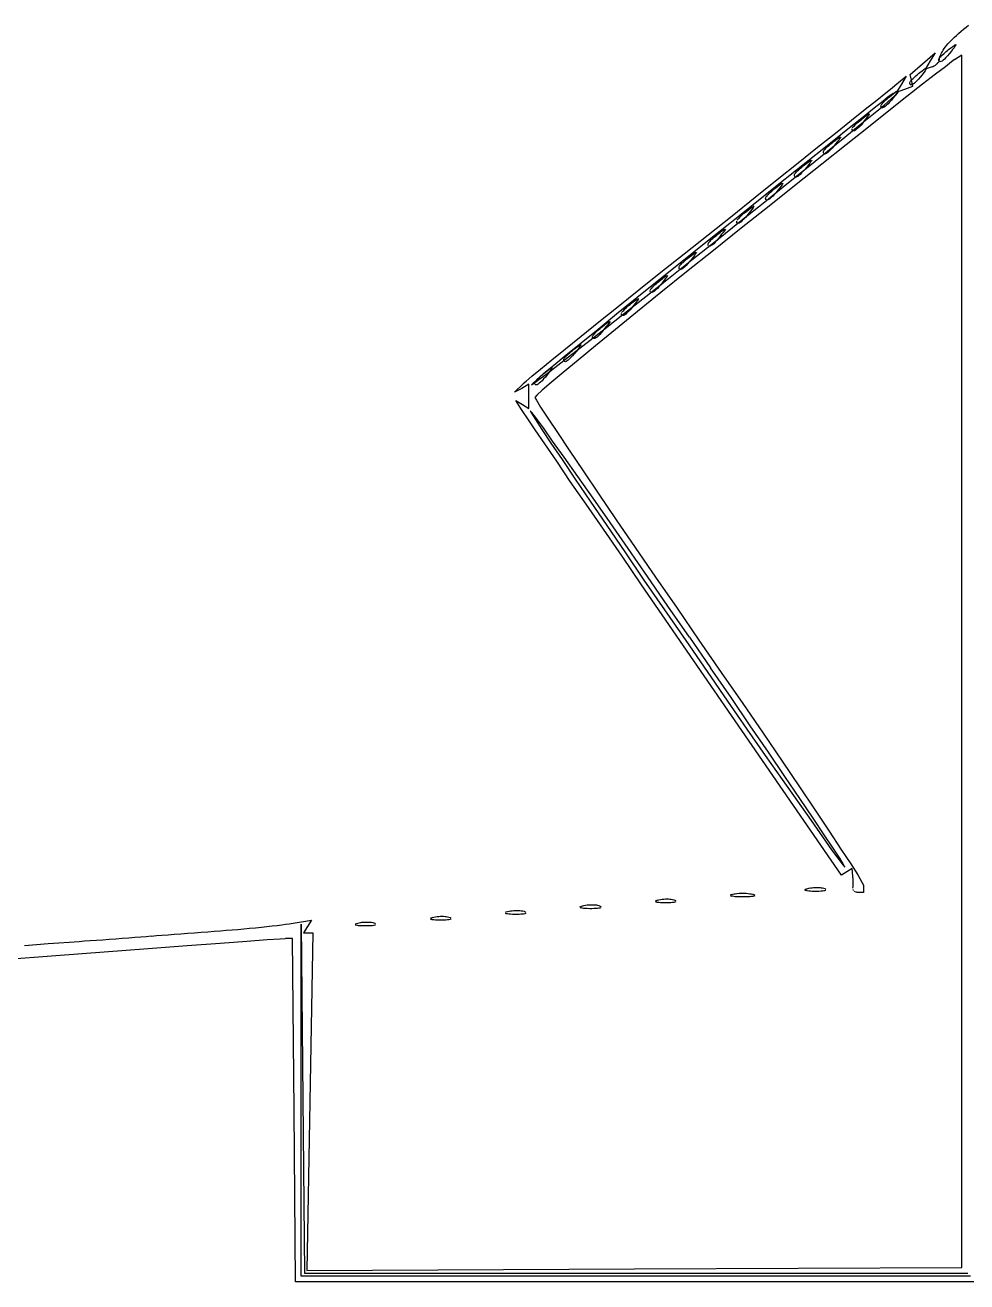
# Model space of a CAD drawing. Extents: x -125 to 152, y -90 to 100.
# Drawn here: x 136.158 to 138.53, y -70.332 to -67.166 of the extents above; entities that cross this region are included whole.
import ezdxf

# ---------------------------------------------------------------- set-up
doc = ezdxf.new("R2010")
doc.units = 0

msp = doc.modelspace()

# ---------------------------------------------------------------- linework, layer by layer
for p, q in [((138.5156, -67.1815), (138.5218, -67.1763)), ((138.5218, -67.1763), (138.5281, -67.1711)), ((138.5281, -67.1711), (138.5343, -67.166)), ((138.4854, -67.2095), (138.4895, -67.2055)), ((138.4895, -67.2055), (138.4937, -67.2012)), ((138.4937, -67.2012), (138.4989, -67.1967)), ((138.4989, -67.1967), (138.5041, -67.1918)), ((138.5041, -67.1918), (138.5093, -67.1867)), ((138.5093, -67.1867), (138.5156, -67.1815)), ((138.4187, -67.2632), (138.45, -67.2359)), ((138.45, -67.2359), (138.4374, -67.2559)), ((138.4635, -67.2431), (138.4645, -67.2399)), ((138.4645, -67.2399), (138.4666, -67.2365)), ((138.4666, -67.2365), (138.4687, -67.2328)), ((138.4687, -67.2328), (138.4708, -67.229)), ((138.4687, -67.2405), (138.4718, -67.238)), ((138.4708, -67.229), (138.4729, -67.2251)), ((138.4718, -67.238), (138.4749, -67.2354)), ((138.4729, -67.2251), (138.476, -67.2211)), ((138.4749, -67.2354), (138.4781, -67.2328)), ((138.476, -67.2211), (138.4791, -67.2172)), ((138.4781, -67.2328), (138.4812, -67.2301)), ((138.4791, -67.2172), (138.4822, -67.2133)), ((138.4812, -67.2301), (138.4843, -67.2273)), ((138.4854, -67.2386), (138.4812, -67.2436)), ((138.4822, -67.2133), (138.4854, -67.2095)), ((138.4843, -67.2274), (138.4895, -67.2232)), ((138.4906, -67.2328), (138.4854, -67.2386)), ((138.4895, -67.2232), (138.4948, -67.2199)), ((138.4937, -67.2276), (138.4906, -67.2329)), ((138.4979, -67.2232), (138.4937, -67.2276)), ((138.4948, -67.2199), (138.4979, -67.2173)), ((138.4979, -67.2173), (138.4999, -67.2156)), ((138.4999, -67.2197), (138.4979, -67.2232)), ((138.4999, -67.2156), (138.502, -67.2147)), ((138.502, -67.2171), (138.4999, -67.2197)), ((138.502, -67.2147), (138.502, -67.2147)), ((138.5031, -67.2154), (138.502, -67.2171)), ((138.3875, -67.2902), (138.4187, -67.2632)), ((138.4374, -67.2559), (138.426, -67.2758)), ((138.426, -67.2758), (138.4437, -67.2699)), ((138.4437, -67.2707), (138.4458, -67.2697)), ((138.4458, -67.2697), (138.4479, -67.2684)), ((138.4479, -67.2684), (138.451, -67.2671)), ((138.451, -67.2671), (138.4531, -67.2656)), ((138.476, -67.2707), (138.451, -67.2898)), ((138.4531, -67.2656), (138.4541, -67.2639)), ((138.4541, -67.2639), (138.4562, -67.2623)), ((138.4562, -67.2623), (138.4572, -67.2604)), ((138.4572, -67.2604), (138.4593, -67.2585)), ((138.4593, -67.2518), (138.4604, -67.2504)), ((138.4593, -67.2554), (138.4593, -67.2528)), ((138.4604, -67.2572), (138.4593, -67.2554)), ((138.4593, -67.2585), (138.4604, -67.2567)), ((138.4604, -67.2504), (138.4614, -67.2488)), ((138.4604, -67.2547), (138.4614, -67.2527)), ((138.4604, -67.2567), (138.4604, -67.2547)), ((138.4614, -67.2582), (138.4604, -67.2572)), ((138.4614, -67.2485), (138.4624, -67.2459)), ((138.4614, -67.2488), (138.4624, -67.247)), ((138.4614, -67.2507), (138.4614, -67.2485)), ((138.4614, -67.2527), (138.4614, -67.2508)), ((138.4624, -67.2459), (138.4635, -67.2431)), ((138.4624, -67.247), (138.4645, -67.245)), ((138.4645, -67.2578), (138.4624, -67.2584)), ((138.4624, -67.2584), (138.4624, -67.2584)), ((138.4645, -67.245), (138.4666, -67.2428)), ((138.4677, -67.2564), (138.4645, -67.2578)), ((138.4666, -67.2428), (138.4687, -67.2405)), ((138.4708, -67.2544), (138.4677, -67.2564)), ((138.4739, -67.2516), (138.4708, -67.2544)), ((138.477, -67.2479), (138.4739, -67.2516)), ((138.4916, -67.2582), (138.476, -67.2707)), ((138.4812, -67.2436), (138.477, -67.2479)), ((138.4989, -67.253), (138.4916, -67.2582)), ((138.5177, -67.242), (138.4989, -67.2531)), ((138.5177, -68.7685), (138.5177, -67.242)), ((138.3489, -67.3179), (138.377, -67.2946)), ((138.377, -67.2946), (138.3656, -67.3146)), ((138.3906, -67.305), (138.3875, -67.2902)), ((138.3895, -67.3051), (138.3916, -67.3031)), ((138.3916, -67.3031), (138.3937, -67.3009)), ((138.3937, -67.3009), (138.3968, -67.2986)), ((138.3968, -67.2986), (138.3989, -67.2961)), ((138.3989, -67.2961), (138.402, -67.2935)), ((138.402, -67.2935), (138.4052, -67.2909)), ((138.4083, -67.3018), (138.4041, -67.306)), ((138.4052, -67.2909), (138.4083, -67.2882)), ((138.4083, -67.2882), (138.4114, -67.2854)), ((138.4124, -67.2967), (138.4083, -67.3018)), ((138.4114, -67.2855), (138.4177, -67.2813)), ((138.4177, -67.2909), (138.4124, -67.2967)), ((138.4177, -67.2813), (138.4218, -67.278)), ((138.4218, -67.2856), (138.4177, -67.291)), ((138.451, -67.2898), (138.4187, -67.3151)), ((138.4218, -67.278), (138.425, -67.2754)), ((138.425, -67.2812), (138.4218, -67.2856)), ((138.425, -67.2754), (138.4281, -67.2737)), ((138.427, -67.2778), (138.425, -67.2812)), ((138.4291, -67.2752), (138.427, -67.2778)), ((138.4281, -67.2737), (138.4281, -67.2737)), ((138.4301, -67.2735), (138.4291, -67.2752)), ((138.326, -67.3368), (138.3416, -67.3243)), ((138.3416, -67.3243), (138.3489, -67.3179)), ((138.3489, -67.3361), (138.352, -67.3335)), ((138.352, -67.3345), (138.3499, -67.3352)), ((138.352, -67.3335), (138.3552, -67.3319)), ((138.3541, -67.3339), (138.352, -67.3345)), ((138.3656, -67.3146), (138.3531, -67.3345)), ((138.3531, -67.3345), (138.3739, -67.3271)), ((138.3552, -67.3319), (138.3552, -67.3319)), ((138.3562, -67.3333), (138.3552, -67.3359)), ((138.3572, -67.3317), (138.3562, -67.3333)), ((138.3739, -67.3271), (138.3937, -67.3198)), ((138.4187, -67.3151), (138.3791, -67.3461)), ((138.3864, -67.3099), (138.3875, -67.3085)), ((138.3864, -67.3134), (138.3864, -67.3109)), ((138.3875, -67.3152), (138.3864, -67.3134)), ((138.3875, -67.3085), (138.3885, -67.307)), ((138.3885, -67.3162), (138.3875, -67.3152)), ((138.3885, -67.307), (138.3895, -67.3051)), ((138.3906, -67.3165), (138.3885, -67.3162)), ((138.3937, -67.3198), (138.3906, -67.305)), ((138.3927, -67.3158), (138.3906, -67.3165)), ((138.3947, -67.3145), (138.3927, -67.3158)), ((138.3979, -67.3124), (138.3947, -67.3145)), ((138.401, -67.3096), (138.3979, -67.3124)), ((138.4041, -67.306), (138.401, -67.3096)), ((138.2739, -67.378), (138.3031, -67.3548)), ((138.3187, -67.3581), (138.2968, -67.3752)), ((138.3031, -67.3548), (138.326, -67.3368)), ((138.3145, -67.3667), (138.3156, -67.3651)), ((138.3156, -67.3651), (138.3177, -67.3632)), ((138.3177, -67.3632), (138.3187, -67.3612)), ((138.3322, -67.3467), (138.3187, -67.3581)), ((138.3187, -67.3612), (138.3208, -67.3591)), ((138.3208, -67.3591), (138.3239, -67.3568)), ((138.3218, -67.3673), (138.3406, -67.3506)), ((138.3239, -67.3568), (138.326, -67.3543)), ((138.326, -67.3543), (138.3291, -67.3517)), ((138.3322, -67.3642), (138.3281, -67.3677)), ((138.3291, -67.3517), (138.3322, -67.3491)), ((138.3395, -67.3414), (138.3322, -67.3467)), ((138.3322, -67.3491), (138.3354, -67.3463)), ((138.3354, -67.3599), (138.3322, -67.3642)), ((138.3791, -67.3461), (138.3333, -67.3822)), ((138.3354, -67.3463), (138.3395, -67.3435)), ((138.3406, -67.3549), (138.3354, -67.3599)), ((138.3395, -67.3436), (138.3447, -67.3395)), ((138.3416, -67.3399), (138.3395, -67.3413)), ((138.3406, -67.3506), (138.3531, -67.3398)), ((138.3447, -67.3492), (138.3406, -67.3549)), ((138.3437, -67.3385), (138.3416, -67.3399)), ((138.3468, -67.3373), (138.3437, -67.3385)), ((138.3447, -67.3395), (138.3489, -67.3361)), ((138.3489, -67.3438), (138.3447, -67.3492)), ((138.3489, -67.3361), (138.3468, -67.3373)), ((138.352, -67.3394), (138.3489, -67.3438)), ((138.3499, -67.3352), (138.3499, -67.3352)), ((138.3552, -67.3359), (138.352, -67.3394)), ((138.3531, -67.3398), (138.3572, -67.3354)), ((138.3572, -67.3354), (138.3572, -67.3354)), ((138.2687, -67.3977), (138.2343, -67.425)), ((138.2395, -67.4058), (138.2739, -67.378)), ((138.2614, -67.4165), (138.2947, -67.3894)), ((138.2666, -67.4018), (138.2718, -67.3976)), ((138.2968, -67.3752), (138.2687, -67.3977)), ((138.2718, -67.3976), (138.276, -67.3943)), ((138.276, -67.3943), (138.2802, -67.3917)), ((138.2791, -67.3975), (138.276, -67.402)), ((138.2822, -67.3941), (138.2791, -67.3975)), ((138.2802, -67.3917), (138.2822, -67.39)), ((138.3333, -67.3822), (138.2822, -67.4229)), ((138.2822, -67.39), (138.2843, -67.3891)), ((138.2843, -67.3914), (138.2822, -67.3941)), ((138.2843, -67.3891), (138.2843, -67.3891)), ((138.2843, -67.3898), (138.2843, -67.3914)), ((138.2947, -67.3894), (138.3218, -67.3673)), ((138.3135, -67.369), (138.3145, -67.368)), ((138.3145, -67.3716), (138.3135, -67.369)), ((138.3145, -67.368), (138.3145, -67.368)), ((138.3145, -67.3733), (138.3145, -67.3716)), ((138.3156, -67.3744), (138.3145, -67.3733)), ((138.3177, -67.3746), (138.3156, -67.3744)), ((138.3197, -67.3739), (138.3177, -67.3746)), ((138.3218, -67.3726), (138.3197, -67.3739)), ((138.325, -67.3705), (138.3218, -67.3726)), ((138.3281, -67.3677), (138.325, -67.3705)), ((138.2343, -67.425), (138.1947, -67.4568)), ((138.1989, -67.438), (138.2395, -67.4058)), ((138.2229, -67.4481), (138.2614, -67.4165)), ((138.2822, -67.4229), (138.226, -67.4677)), ((138.2416, -67.4248), (138.2426, -67.4232)), ((138.2416, -67.4297), (138.2416, -67.4272)), ((138.2416, -67.4314), (138.2416, -67.4297)), ((138.2426, -67.4232), (138.2448, -67.4214)), ((138.2448, -67.4214), (138.2468, -67.4194)), ((138.2468, -67.4194), (138.2489, -67.4172)), ((138.2489, -67.4172), (138.251, -67.4149)), ((138.252, -67.4285), (138.2499, -67.4306)), ((138.251, -67.4149), (138.2541, -67.4124)), ((138.2552, -67.4257), (138.252, -67.4285)), ((138.2541, -67.4124), (138.2572, -67.4099)), ((138.2593, -67.4222), (138.2552, -67.4257)), ((138.2572, -67.4099), (138.2604, -67.4072)), ((138.2635, -67.4179), (138.2593, -67.4222)), ((138.2604, -67.4072), (138.2635, -67.4045)), ((138.2635, -67.4045), (138.2666, -67.4017)), ((138.2677, -67.4129), (138.2635, -67.4179)), ((138.2718, -67.4072), (138.2677, -67.4129)), ((138.276, -67.402), (138.2718, -67.4073)), ((138.1947, -67.4568), (138.1499, -67.4924)), ((138.1541, -67.4738), (138.1989, -67.438)), ((138.1791, -67.4838), (138.2229, -67.4481)), ((138.1906, -67.4626), (138.1937, -67.4599)), ((138.1937, -67.4599), (138.1989, -67.4557)), ((138.1989, -67.4557), (138.2031, -67.4524)), ((138.2031, -67.4601), (138.1989, -67.4654)), ((138.2031, -67.4524), (138.2072, -67.4499)), ((138.2072, -67.4557), (138.2031, -67.4601)), ((138.2072, -67.4499), (138.2093, -67.4481)), ((138.2093, -67.4522), (138.2072, -67.4557)), ((138.2093, -67.4481), (138.2114, -67.4472)), ((138.2114, -67.4496), (138.2093, -67.4522)), ((138.2114, -67.4472), (138.2114, -67.4472)), ((138.2124, -67.4479), (138.2114, -67.4496)), ((138.2437, -67.4324), (138.2416, -67.4314)), ((138.2468, -67.432), (138.2448, -67.4326)), ((138.2448, -67.4326), (138.2448, -67.4326)), ((138.2499, -67.4306), (138.2468, -67.432)), ((138.1499, -67.4924), (138.101, -67.5316)), ((138.1052, -67.5131), (138.1541, -67.4738)), ((138.1302, -67.5231), (138.1791, -67.4838)), ((138.226, -67.4677), (138.1645, -67.5161)), ((138.1687, -67.4843), (138.1697, -67.4829)), ((138.1687, -67.4878), (138.1687, -67.4853)), ((138.1697, -67.4896), (138.1687, -67.4878)), ((138.1697, -67.4829), (138.1708, -67.4813)), ((138.1708, -67.4906), (138.1697, -67.4896)), ((138.1708, -67.4813), (138.1718, -67.4796)), ((138.1718, -67.4796), (138.1739, -67.4775)), ((138.1739, -67.4902), (138.1718, -67.4908)), ((138.1718, -67.4908), (138.1718, -67.4908)), ((138.1739, -67.4775), (138.176, -67.4753)), ((138.177, -67.4888), (138.1739, -67.4902)), ((138.176, -67.4753), (138.1781, -67.473)), ((138.1801, -67.4868), (138.177, -67.4888)), ((138.1781, -67.473), (138.1812, -67.4705)), ((138.1833, -67.4839), (138.1801, -67.4868)), ((138.1812, -67.4705), (138.1843, -67.468)), ((138.1864, -67.4804), (138.1833, -67.4839)), ((138.1843, -67.468), (138.1874, -67.4653)), ((138.1906, -67.4761), (138.1864, -67.4804)), ((138.1874, -67.4653), (138.1906, -67.4626)), ((138.1947, -67.4711), (138.1906, -67.4761)), ((138.1989, -67.4653), (138.1947, -67.4711)), ((138.052, -67.5552), (138.1052, -67.5131)), ((138.077, -67.5656), (138.1302, -67.5231)), ((138.1645, -67.5161), (138.0999, -67.5676)), ((138.1114, -67.5261), (138.1145, -67.5234)), ((138.1145, -67.5234), (138.1176, -67.5207)), ((138.1176, -67.5207), (138.1208, -67.518)), ((138.1208, -67.518), (138.127, -67.5138)), ((138.127, -67.5235), (138.1218, -67.5293)), ((138.127, -67.5138), (138.1312, -67.5105)), ((138.1312, -67.5182), (138.127, -67.5235)), ((138.1312, -67.5105), (138.1343, -67.508)), ((138.1343, -67.5138), (138.1312, -67.5182)), ((138.1343, -67.508), (138.1375, -67.5062)), ((138.1364, -67.5103), (138.1343, -67.5138)), ((138.1385, -67.5078), (138.1364, -67.5103)), ((138.1375, -67.5062), (138.1375, -67.5062)), ((138.1395, -67.506), (138.1385, -67.5078)), ((137.9968, -67.5997), (138.052, -67.5552)), ((138.101, -67.5316), (138.0479, -67.5736)), ((138.0958, -67.5424), (138.0968, -67.541)), ((138.0958, -67.5459), (138.0958, -67.5434)), ((138.0968, -67.5477), (138.0958, -67.5459)), ((138.0968, -67.541), (138.0979, -67.5395)), ((138.0979, -67.5487), (138.0968, -67.5477)), ((138.0979, -67.5395), (138.0989, -67.5377)), ((138.0999, -67.549), (138.0979, -67.5487)), ((138.0989, -67.5377), (138.101, -67.5356)), ((138.102, -67.5483), (138.0999, -67.549)), ((138.101, -67.5356), (138.1031, -67.5334)), ((138.1041, -67.547), (138.102, -67.5483)), ((138.1031, -67.5334), (138.1062, -67.5311)), ((138.1072, -67.5449), (138.1041, -67.547)), ((138.1062, -67.5311), (138.1083, -67.5286)), ((138.1104, -67.5421), (138.1072, -67.5449)), ((138.1083, -67.5286), (138.1114, -67.5261)), ((138.1135, -67.5385), (138.1104, -67.5421)), ((138.1176, -67.5343), (138.1135, -67.5385)), ((138.1218, -67.5293), (138.1176, -67.5343)), ((138.0479, -67.5736), (137.9916, -67.6184)), ((138.0208, -67.6109), (138.077, -67.5656)), ((138.0999, -67.5676), (138.0322, -67.6217)), ((138.0333, -67.5893), (138.0354, -67.5868)), ((138.0354, -67.5868), (138.0385, -67.5843)), ((138.0385, -67.5843), (138.0416, -67.5816)), ((138.0416, -67.5816), (138.0447, -67.5788)), ((138.0447, -67.5788), (138.0489, -67.576)), ((138.05, -67.5873), (138.0447, -67.5923)), ((138.0489, -67.5761), (138.0541, -67.572)), ((138.0541, -67.5816), (138.05, -67.5873)), ((138.0541, -67.572), (138.0583, -67.5686)), ((138.0583, -67.5763), (138.0541, -67.5817)), ((138.0583, -67.5686), (138.0614, -67.5661)), ((138.0614, -67.5721), (138.0583, -67.5763)), ((138.0614, -67.5661), (138.0645, -67.5645)), ((138.0645, -67.5685), (138.0614, -67.5721)), ((138.0645, -67.5645), (138.0645, -67.5645)), ((138.0656, -67.566), (138.0645, -67.5685)), ((138.0666, -67.5644), (138.0656, -67.566)), ((137.9916, -67.6184), (137.9333, -67.6653)), ((137.9385, -67.6461), (137.9968, -67.5997)), ((137.9614, -67.6584), (138.0208, -67.6109)), ((138.0229, -67.6016), (138.0239, -67.6005)), ((138.0239, -67.6042), (138.0229, -67.6016)), ((138.0239, -67.5992), (138.0249, -67.5976)), ((138.0239, -67.6005), (138.0239, -67.6005)), ((138.0239, -67.6059), (138.0239, -67.6042)), ((138.0249, -67.5976), (138.027, -67.5958)), ((138.027, -67.6071), (138.0249, -67.6069)), ((138.0249, -67.6069), (138.0249, -67.6069)), ((138.027, -67.5958), (138.0281, -67.5937)), ((138.0291, -67.6064), (138.027, -67.6071)), ((138.0281, -67.5937), (138.0302, -67.5916)), ((138.0312, -67.6052), (138.0291, -67.6064)), ((138.0302, -67.5916), (138.0333, -67.5893)), ((138.0343, -67.603), (138.0312, -67.6052)), ((138.0374, -67.6002), (138.0343, -67.603)), ((138.0416, -67.5967), (138.0374, -67.6002)), ((138.0447, -67.5923), (138.0416, -67.5967)), ((137.8781, -67.6941), (137.9385, -67.6461)), ((137.9562, -67.6519), (137.9583, -67.6497)), ((137.9583, -67.6497), (137.9604, -67.6474)), ((137.9604, -67.6474), (137.9635, -67.6449)), ((138.0322, -67.6217), (137.9614, -67.6777)), ((137.9635, -67.6449), (137.9656, -67.6424)), ((137.9656, -67.6424), (137.9687, -67.6397)), ((137.9687, -67.6397), (137.9729, -67.637)), ((137.9729, -67.6505), (137.9687, -67.6548)), ((137.9729, -67.637), (137.976, -67.6343)), ((137.977, -67.6455), (137.9729, -67.6505)), ((137.976, -67.6343), (137.9812, -67.6301)), ((137.9812, -67.6398), (137.977, -67.6455)), ((137.9812, -67.6301), (137.9854, -67.6268)), ((137.9854, -67.6345), (137.9812, -67.6398)), ((137.9854, -67.6268), (137.9895, -67.6243)), ((137.9885, -67.6301), (137.9854, -67.6345)), ((137.9916, -67.6266), (137.9885, -67.6301)), ((137.9895, -67.6243), (137.9916, -67.6225)), ((137.9916, -67.6225), (137.9937, -67.6216)), ((137.9926, -67.6241), (137.9916, -67.6266)), ((137.9937, -67.6223), (137.9926, -67.6241)), ((137.9937, -67.6216), (137.9937, -67.6216)), ((137.9937, -67.6216), (137.9937, -67.6216)), ((137.9333, -67.6653), (137.8729, -67.7138)), ((137.9614, -67.6777), (137.8916, -67.7337)), ((137.8999, -67.7078), (137.9614, -67.6584)), ((137.9124, -67.6849), (137.9166, -67.6824)), ((137.9166, -67.6824), (137.9187, -67.6806)), ((137.9187, -67.6806), (137.9208, -67.6797)), ((137.9208, -67.6822), (137.9187, -67.6847)), ((137.9208, -67.6797), (137.9208, -67.6797)), ((137.9218, -67.6804), (137.9208, -67.6822)), ((137.951, -67.6573), (137.952, -67.6557)), ((137.951, -67.6623), (137.951, -67.6597)), ((137.951, -67.6641), (137.951, -67.6623)), ((137.9531, -67.665), (137.951, -67.6641)), ((137.952, -67.6557), (137.9541, -67.6539)), ((137.9541, -67.6539), (137.9562, -67.6519)), ((137.9562, -67.6646), (137.9541, -67.6652)), ((137.9541, -67.6652), (137.9541, -67.6652)), ((137.9593, -67.6633), (137.9562, -67.6646)), ((137.9614, -67.6612), (137.9593, -67.6633)), ((137.9645, -67.6583), (137.9614, -67.6612)), ((137.9687, -67.6548), (137.9645, -67.6583)), ((137.8729, -67.7138), (137.8124, -67.7623)), ((137.8177, -67.742), (137.8781, -67.6941)), ((137.8374, -67.7571), (137.8999, -67.7078)), ((137.8791, -67.7154), (137.8802, -67.7138)), ((137.8802, -67.7138), (137.8812, -67.7121)), ((137.8812, -67.7121), (137.8833, -67.7101)), ((137.8833, -67.7101), (137.8854, -67.7079)), ((137.8854, -67.7079), (137.8875, -67.7055)), ((137.8875, -67.7055), (137.8906, -67.7031)), ((137.8906, -67.7031), (137.8937, -67.7005)), ((137.8958, -67.7129), (137.8927, -67.7166)), ((137.8937, -67.7005), (137.8968, -67.6978)), ((137.8999, -67.7086), (137.8958, -67.7129)), ((137.8968, -67.6978), (137.8999, -67.6951)), ((137.8999, -67.6951), (137.9031, -67.6924)), ((137.9041, -67.7036), (137.8999, -67.7086)), ((137.9031, -67.6924), (137.9083, -67.6882)), ((137.9083, -67.6979), (137.9041, -67.7036)), ((137.9083, -67.6882), (137.9124, -67.6849)), ((137.9124, -67.6926), (137.9083, -67.6979)), ((137.9166, -67.6882), (137.9124, -67.6926)), ((137.9187, -67.6847), (137.9166, -67.6882)), ((137.7593, -67.7883), (137.8177, -67.742)), ((137.8916, -67.7337), (137.8239, -67.7878)), ((137.8302, -67.7505), (137.8364, -67.7464)), ((137.8364, -67.7464), (137.8406, -67.743)), ((137.8406, -67.743), (137.8437, -67.7405)), ((137.8437, -67.7463), (137.8406, -67.7507)), ((137.8437, -67.7405), (137.8458, -67.7387)), ((137.8458, -67.7428), (137.8437, -67.7463)), ((137.8458, -67.7387), (137.8479, -67.7379)), ((137.8479, -67.7403), (137.8458, -67.7428)), ((137.8479, -67.7379), (137.8479, -67.7379)), ((137.8489, -67.7386), (137.8479, -67.7403)), ((137.8781, -67.7168), (137.8791, -67.7154)), ((137.8781, -67.7204), (137.8781, -67.7178)), ((137.8791, -67.7222), (137.8781, -67.7204)), ((137.8833, -67.7227), (137.8812, -67.7233)), ((137.8812, -67.7233), (137.8812, -67.7233)), ((137.8864, -67.7215), (137.8833, -67.7227)), ((137.8895, -67.7194), (137.8864, -67.7215)), ((137.8927, -67.7166), (137.8895, -67.7194)), ((137.8124, -67.7623), (137.7541, -67.8088)), ((137.7781, -67.8044), (137.8374, -67.7571)), ((137.8051, -67.7749), (137.8062, -67.7735)), ((137.8051, -67.7785), (137.8051, -67.7759)), ((137.8062, -67.7735), (137.8073, -67.772)), ((137.8073, -67.772), (137.8083, -67.7702)), ((137.8083, -67.7702), (137.8104, -67.7681)), ((137.8104, -67.7681), (137.8124, -67.766)), ((137.8124, -67.766), (137.8156, -67.7636)), ((137.8166, -67.7776), (137.8135, -67.7797)), ((137.8156, -67.7636), (137.8177, -67.7612)), ((137.8197, -67.7747), (137.8166, -67.7776)), ((137.8177, -67.7612), (137.8208, -67.7586)), ((137.8229, -67.7711), (137.8197, -67.7747)), ((137.8208, -67.7586), (137.8239, -67.7559)), ((137.827, -67.7668), (137.8229, -67.7711)), ((137.8239, -67.7559), (137.827, -67.7532)), ((137.827, -67.7532), (137.8302, -67.7505)), ((137.8312, -67.7618), (137.827, -67.7668)), ((137.8364, -67.756), (137.8312, -67.7618)), ((137.8406, -67.7507), (137.8364, -67.756)), ((137.7541, -67.8088), (137.6989, -67.853)), ((137.7041, -67.8328), (137.7593, -67.7883)), ((137.7218, -67.8493), (137.7781, -67.8044)), ((137.7541, -67.8114), (137.7583, -67.8086)), ((137.7583, -67.8086), (137.7635, -67.8046)), ((137.8239, -67.7878), (137.7593, -67.8394)), ((137.7635, -67.8046), (137.7677, -67.8012)), ((137.7677, -67.8088), (137.7635, -67.8143)), ((137.7677, -67.8012), (137.7708, -67.7986)), ((137.7708, -67.8045), (137.7677, -67.8088)), ((137.7708, -67.7986), (137.7739, -67.7969)), ((137.7739, -67.801), (137.7708, -67.8045)), ((137.7739, -67.7969), (137.7739, -67.7969)), ((137.7749, -67.7984), (137.7739, -67.801)), ((137.776, -67.7968), (137.7749, -67.7984)), ((137.8062, -67.7804), (137.8051, -67.7785)), ((137.8093, -67.7816), (137.8073, -67.7813)), ((137.8073, -67.7813), (137.8073, -67.7813)), ((137.8114, -67.781), (137.8093, -67.7816)), ((137.8135, -67.7797), (137.8114, -67.781)), ((137.652, -67.8748), (137.7041, -67.8328)), ((137.7593, -67.8394), (137.7, -67.8878)), ((137.7322, -67.833), (137.7333, -67.8317)), ((137.7322, -67.8367), (137.7322, -67.8341)), ((137.7333, -67.8384), (137.7322, -67.8367)), ((137.7333, -67.8317), (137.7343, -67.8301)), ((137.7343, -67.8301), (137.7364, -67.8283)), ((137.7364, -67.8396), (137.7343, -67.8394)), ((137.7343, -67.8394), (137.7343, -67.8394)), ((137.7364, -67.8283), (137.7375, -67.8263)), ((137.7385, -67.839), (137.7364, -67.8396)), ((137.7375, -67.8263), (137.7395, -67.8242)), ((137.7406, -67.8377), (137.7385, -67.839)), ((137.7395, -67.8242), (137.7426, -67.8218)), ((137.7437, -67.8356), (137.7406, -67.8377)), ((137.7426, -67.8218), (137.7448, -67.8194)), ((137.7468, -67.8328), (137.7437, -67.8356)), ((137.7448, -67.8194), (137.7479, -67.8168)), ((137.751, -67.8292), (137.7468, -67.8328)), ((137.7479, -67.8168), (137.751, -67.8142)), ((137.751, -67.8142), (137.7541, -67.8114)), ((137.7541, -67.8249), (137.751, -67.8292)), ((137.7593, -67.8199), (137.7541, -67.8249)), ((137.7635, -67.8142), (137.7593, -67.8199)), ((137.6989, -67.853), (137.6479, -67.8943)), ((137.6677, -67.8912), (137.7218, -67.8493)), ((137.675, -67.8749), (137.6781, -67.8722)), ((137.6781, -67.8722), (137.6823, -67.8695)), ((137.6823, -67.8695), (137.6854, -67.8668)), ((137.6854, -67.8668), (137.6906, -67.8626)), ((137.6906, -67.8723), (137.6864, -67.878)), ((137.6906, -67.8626), (137.6947, -67.8593)), ((137.6947, -67.8671), (137.6906, -67.8723)), ((137.6947, -67.8593), (137.6989, -67.8568)), ((137.6979, -67.8627), (137.6947, -67.8671)), ((137.701, -67.8593), (137.6979, -67.8627)), ((137.6989, -67.8568), (137.701, -67.8551)), ((137.701, -67.8551), (137.7031, -67.8543)), ((137.702, -67.8567), (137.701, -67.8593)), ((137.7031, -67.855), (137.702, -67.8567)), ((137.7031, -67.8543), (137.7031, -67.8543)), ((137.6479, -67.8943), (137.601, -67.9324)), ((137.6031, -67.9138), (137.652, -67.8748)), ((137.6187, -67.93), (137.6677, -67.8912)), ((137.7, -67.8878), (137.6447, -67.9327)), ((137.6604, -67.8898), (137.6614, -67.8882)), ((137.6604, -67.8948), (137.6604, -67.8922)), ((137.6604, -67.8966), (137.6604, -67.8948)), ((137.6624, -67.8975), (137.6604, -67.8966)), ((137.6614, -67.8882), (137.6635, -67.8864)), ((137.6635, -67.8864), (137.6656, -67.8845)), ((137.6656, -67.8971), (137.6635, -67.8977)), ((137.6635, -67.8977), (137.6635, -67.8977)), ((137.6656, -67.8845), (137.6677, -67.8823)), ((137.6687, -67.8958), (137.6656, -67.8971)), ((137.6677, -67.8823), (137.6697, -67.8799)), ((137.6708, -67.8937), (137.6687, -67.8958)), ((137.6697, -67.8799), (137.6729, -67.8775)), ((137.6739, -67.8909), (137.6708, -67.8937)), ((137.6729, -67.8775), (137.675, -67.8749)), ((137.6781, -67.8873), (137.6739, -67.8909)), ((137.6823, -67.883), (137.6781, -67.8873)), ((137.6864, -67.878), (137.6823, -67.883)), ((137.5583, -67.9497), (137.6031, -67.9138)), ((137.601, -67.9324), (137.5583, -67.9669)), ((137.5739, -67.9651), (137.6187, -67.93)), ((137.6447, -67.9327), (137.5947, -67.9735)), ((137.5968, -67.938), (137.5999, -67.9356)), ((137.5999, -67.9356), (137.6031, -67.933)), ((137.6031, -67.933), (137.6062, -67.9303)), ((137.6062, -67.9303), (137.6093, -67.9276)), ((137.6093, -67.9276), (137.6125, -67.9249)), ((137.6135, -67.9361), (137.6093, -67.9411)), ((137.6125, -67.9249), (137.6176, -67.9208)), ((137.6176, -67.9304), (137.6135, -67.9361)), ((137.6176, -67.9208), (137.6218, -67.9174)), ((137.6218, -67.9251), (137.6176, -67.9304)), ((137.6218, -67.9174), (137.626, -67.9149)), ((137.626, -67.9207), (137.6218, -67.9251)), ((137.626, -67.9149), (137.6281, -67.9131)), ((137.6281, -67.9172), (137.626, -67.9207)), ((137.6281, -67.9131), (137.6302, -67.9123)), ((137.6302, -67.9147), (137.6281, -67.9172)), ((137.6302, -67.9123), (137.6302, -67.9123)), ((137.6312, -67.913), (137.6302, -67.9147)), ((137.5187, -67.9817), (137.5583, -67.9497)), ((137.5583, -67.9669), (137.5208, -67.9972)), ((137.5343, -67.9959), (137.5739, -67.9651)), ((137.5874, -67.9493), (137.5885, -67.9479)), ((137.5874, -67.9529), (137.5874, -67.9503)), ((137.5885, -67.9547), (137.5874, -67.9529)), ((137.5885, -67.9479), (137.5895, -67.9463)), ((137.5895, -67.9463), (137.5906, -67.9446)), ((137.5906, -67.9446), (137.5927, -67.9426)), ((137.5927, -67.9553), (137.5906, -67.9558)), ((137.5906, -67.9558), (137.5906, -67.9558)), ((137.5927, -67.9426), (137.5947, -67.9404)), ((137.5958, -67.9539), (137.5927, -67.9553)), ((137.5947, -67.9404), (137.5968, -67.938)), ((137.5989, -67.9519), (137.5958, -67.9539)), ((137.602, -67.9491), (137.5989, -67.9519)), ((137.6052, -67.9454), (137.602, -67.9491)), ((137.6093, -67.9411), (137.6052, -67.9454)), ((137.4843, -68.0094), (137.5187, -67.9817)), ((137.5208, -67.9972), (137.4895, -68.023)), ((137.4999, -68.0222), (137.5343, -67.9959)), ((137.5197, -68.0007), (137.5218, -67.9985)), ((137.5218, -67.9985), (137.525, -67.9961)), ((137.525, -67.9961), (137.527, -67.9937)), ((137.527, -67.9937), (137.5302, -67.9911)), ((137.5302, -67.9911), (137.5333, -67.9884)), ((137.5364, -67.9992), (137.5322, -68.0034)), ((137.5333, -67.9884), (137.5364, -67.9857)), ((137.5364, -67.9857), (137.5395, -67.983)), ((137.5406, -67.9943), (137.5364, -67.9992)), ((137.5395, -67.983), (137.5447, -67.979)), ((137.5458, -67.9885), (137.5406, -67.9943)), ((137.5447, -67.979), (137.55, -67.9755)), ((137.55, -67.9832), (137.5458, -67.9886)), ((137.55, -67.9755), (137.5531, -67.973)), ((137.5531, -67.9788), (137.55, -67.9832)), ((137.5947, -67.9735), (137.551, -68.0098)), ((137.5531, -67.973), (137.5551, -67.9712)), ((137.5551, -67.9754), (137.5531, -67.9788)), ((137.5551, -67.9712), (137.5573, -67.9704)), ((137.5573, -67.9728), (137.5551, -67.9754)), ((137.5573, -67.9704), (137.5573, -67.9704)), ((137.5583, -67.9711), (137.5573, -67.9728)), ((137.4562, -68.0324), (137.4843, -68.0094)), ((137.4895, -68.023), (137.4645, -68.0438)), ((137.4729, -68.0433), (137.4999, -68.0222)), ((137.477, -68.0337), (137.4802, -68.0311)), ((137.4802, -68.0311), (137.4833, -68.0294)), ((137.4833, -68.0294), (137.4833, -68.0294)), ((137.4843, -68.0309), (137.4833, -68.0335)), ((137.4854, -68.0293), (137.4843, -68.0309)), ((137.551, -68.0098), (137.5135, -68.0409)), ((137.5145, -68.0074), (137.5156, -68.006)), ((137.5145, -68.011), (137.5145, -68.0084)), ((137.5156, -68.0128), (137.5145, -68.011)), ((137.5156, -68.006), (137.5166, -68.0045)), ((137.5166, -68.0045), (137.5177, -68.0027)), ((137.5187, -68.0138), (137.5166, -68.0137)), ((137.5166, -68.0137), (137.5166, -68.0137)), ((137.5177, -68.0027), (137.5197, -68.0007)), ((137.5208, -68.0133), (137.5187, -68.0138)), ((137.5229, -68.012), (137.5208, -68.0133)), ((137.526, -68.0099), (137.5229, -68.012)), ((137.5291, -68.007), (137.526, -68.0099)), ((137.5322, -68.0034), (137.5291, -68.007)), ((137.4124, -68.0688), (137.4197, -68.0626)), ((137.4197, -68.0626), (137.4343, -68.0503)), ((137.4343, -68.0503), (137.4562, -68.0324)), ((137.4468, -68.0593), (137.4364, -68.0688)), ((137.4385, -68.0687), (137.452, -68.0591)), ((137.4427, -68.0643), (137.4437, -68.0626)), ((137.4437, -68.0626), (137.4458, -68.0608)), ((137.4458, -68.0608), (137.4468, -68.0588)), ((137.4645, -68.0438), (137.4468, -68.0593)), ((137.4468, -68.0588), (137.4489, -68.0567)), ((137.4489, -68.0567), (137.452, -68.0544)), ((137.452, -68.0591), (137.4729, -68.0433)), ((137.452, -68.0544), (137.4541, -68.0519)), ((137.4541, -68.0519), (137.4572, -68.0493)), ((137.4604, -68.0618), (137.4562, -68.0653)), ((137.4572, -68.0493), (137.4604, -68.0467)), ((137.4604, -68.0467), (137.4635, -68.0439)), ((137.4635, -68.0574), (137.4604, -68.0618)), ((137.4635, -68.0439), (137.4677, -68.0411)), ((137.4687, -68.0524), (137.4635, -68.0574)), ((137.4677, -68.0411), (137.4729, -68.0371)), ((137.4729, -68.0467), (137.4687, -68.0524)), ((137.4729, -68.0371), (137.477, -68.0337)), ((137.477, -68.0413), (137.4729, -68.0467)), ((137.4802, -68.037), (137.477, -68.0413)), ((137.4833, -68.0335), (137.4802, -68.037)), ((137.5135, -68.0409), (137.4833, -68.0665)), ((137.3906, -68.091), (137.4124, -68.0693)), ((137.4093, -68.081), (137.3906, -68.091)), ((137.427, -68.0707), (137.4093, -68.081)), ((137.427, -68.1013), (137.427, -68.0707)), ((137.4333, -68.0721), (137.4385, -68.0687)), ((137.4364, -68.0688), (137.4333, -68.0721)), ((137.4416, -68.0655), (137.4427, -68.0643)), ((137.4416, -68.0693), (137.4416, -68.0666)), ((137.4427, -68.071), (137.4416, -68.0693)), ((137.4437, -68.0721), (137.4427, -68.071)), ((137.4458, -68.0723), (137.4437, -68.0721)), ((137.4479, -68.0717), (137.4458, -68.0723)), ((137.4604, -68.0858), (137.4468, -68.0984)), ((137.45, -68.0703), (137.4479, -68.0717)), ((137.4531, -68.0682), (137.45, -68.0703)), ((137.4562, -68.0653), (137.4531, -68.0682)), ((137.4833, -68.0665), (137.4604, -68.0858)), ((137.4062, -68.1317), (137.3937, -68.1113)), ((137.3937, -68.1113), (137.4104, -68.1217)), ((137.4104, -68.1217), (137.427, -68.132)), ((137.427, -68.132), (137.427, -68.1013)), ((137.4468, -68.0984), (137.4416, -68.104)), ((137.4416, -68.104), (137.4458, -68.1111)), ((137.4458, -68.1111), (137.4562, -68.1287)), ((137.4114, -68.1397), (137.4062, -68.1317)), ((137.4239, -68.1578), (137.4114, -68.1397)), ((137.4427, -68.1851), (137.4239, -68.1578)), ((137.4343, -68.1419), (137.4301, -68.1372)), ((137.4301, -68.1372), (137.4333, -68.1433)), ((137.4333, -68.1433), (137.4437, -68.1594)), ((137.4458, -68.1566), (137.4343, -68.1419)), ((137.4635, -68.1808), (137.4458, -68.1566)), ((137.4562, -68.1287), (137.4749, -68.1561)), ((137.4749, -68.1561), (137.4989, -68.1924)), ((137.4666, -68.221), (137.4427, -68.1851)), ((137.4437, -68.1594), (137.4593, -68.1848)), ((137.4593, -68.1848), (137.4822, -68.2187)), ((137.4864, -68.2137), (137.4635, -68.1808)), ((137.4968, -68.2648), (137.4666, -68.221)), ((137.4822, -68.2187), (137.5104, -68.2606)), ((137.5156, -68.2546), (137.4864, -68.2137)), ((137.4989, -68.1924), (137.5281, -68.2369)), ((137.5281, -68.2369), (137.5635, -68.2888)), ((137.5312, -68.3157), (137.4968, -68.2648)), ((137.5104, -68.2606), (137.5437, -68.3096)), ((137.55, -68.3029), (137.5156, -68.2546)), ((137.5708, -68.373), (137.5312, -68.3157)), ((137.5437, -68.3096), (137.5812, -68.3652)), ((137.5885, -68.3578), (137.55, -68.3029)), ((137.5635, -68.2888), (137.6031, -68.3475)), ((137.6031, -68.3475), (137.6468, -68.4121)), ((137.6145, -68.4359), (137.5708, -68.373)), ((137.5812, -68.3652), (137.6229, -68.4266)), ((137.6312, -68.4186), (137.5885, -68.3578)), ((137.6614, -68.5037), (137.6145, -68.4359)), ((137.6229, -68.4266), (137.6687, -68.4931)), ((137.677, -68.4847), (137.6312, -68.4186)), ((137.6468, -68.4121), (137.6947, -68.482)), ((137.7104, -68.5758), (137.6614, -68.5037)), ((137.6687, -68.4931), (137.7166, -68.564)), ((137.726, -68.5553), (137.677, -68.4847)), ((137.6947, -68.482), (137.7458, -68.5563)), ((137.7166, -68.564), (137.7687, -68.6387)), ((137.777, -68.6299), (137.726, -68.5553)), ((137.7458, -68.5563), (137.8, -68.6344)), ((137.7625, -68.6513), (137.7104, -68.5758)), ((137.8312, -68.7075), (137.777, -68.6299)), ((137.8166, -68.7297), (137.7625, -68.6513)), ((137.7687, -68.6387), (137.8218, -68.7164)), ((137.8, -68.6344), (137.8552, -68.7155)), ((137.8218, -68.7164), (137.876, -68.7942)), ((137.8312, -68.7075), (137.8843, -68.7852)), ((137.8552, -68.7155), (137.9114, -68.7967)), ((138.2145, -69.3072), (137.8166, -68.7296)), ((137.9364, -68.8599), (137.8843, -68.7852)), ((138.5177, -70.2952), (138.5177, -68.7687)), ((137.876, -68.7942), (137.927, -68.8687)), ((137.9114, -68.7967), (137.9656, -68.875)), ((137.927, -68.8687), (137.976, -68.9394)), ((137.9843, -68.9309), (137.9364, -68.8599)), ((137.9656, -68.875), (138.0166, -68.9496)), ((137.976, -68.9394), (138.0218, -69.0055)), ((138.0302, -68.9974), (137.9843, -68.9309)), ((138.0166, -68.9496), (138.0645, -69.0198)), ((138.0218, -69.0055), (138.0645, -69.0663)), ((138.0718, -69.0587), (138.0302, -68.9974)), ((138.0645, -69.0198), (138.1083, -69.0848)), ((138.0645, -69.0663), (138.1031, -69.1212)), ((138.1093, -69.1144), (138.0718, -69.0587)), ((138.1083, -69.0848), (138.1479, -69.1439)), ((138.1031, -69.1212), (138.1375, -69.1695)), ((138.1427, -69.1634), (138.1093, -69.1144)), ((138.1375, -69.1695), (138.1666, -69.2104)), ((138.1708, -69.2053), (138.1427, -69.1634)), ((138.1479, -69.1439), (138.1833, -69.1964)), ((138.1833, -69.1964), (138.2124, -69.2415)), ((138.1666, -69.2104), (138.1895, -69.2433)), ((138.1937, -69.2393), (138.1708, -69.2053)), ((138.1895, -69.2433), (138.2072, -69.2675)), ((138.2104, -69.2647), (138.1937, -69.2393)), ((138.2197, -69.2807), (138.2104, -69.2647)), ((138.2124, -69.2415), (138.2375, -69.2784)), ((138.2072, -69.2675), (138.2187, -69.2822)), ((138.2187, -69.2822), (138.2229, -69.2869)), ((138.2229, -69.2869), (138.2197, -69.2807)), ((138.2416, -69.2909), (138.2281, -69.299)), ((138.2375, -69.2784), (138.2552, -69.3064)), ((138.2426, -69.3101), (138.2416, -69.2909)), ((138.2281, -69.299), (138.2145, -69.3072)), ((138.2426, -69.3128), (138.2426, -69.3102)), ((138.2437, -69.3155), (138.2426, -69.3128)), ((138.2437, -69.3183), (138.2437, -69.3155)), ((138.2437, -69.3212), (138.2437, -69.3183)), ((138.2437, -69.3241), (138.2437, -69.3212)), ((138.2437, -69.3268), (138.2437, -69.3241)), ((138.2437, -69.3295), (138.2437, -69.3268)), ((138.2552, -69.3064), (138.2656, -69.3249)), ((138.2656, -69.3249), (138.2697, -69.3328)), ((137.9343, -69.357), (137.9364, -69.3562)), ((137.9364, -69.3599), (137.9343, -69.3593)), ((137.9343, -69.3593), (137.9343, -69.3593)), ((137.9364, -69.3562), (137.9395, -69.3555)), ((137.9395, -69.3605), (137.9364, -69.3599)), ((137.9395, -69.3555), (137.9437, -69.3546)), ((137.9427, -69.361), (137.9395, -69.3605)), ((137.9468, -69.3615), (137.9427, -69.361)), ((137.9437, -69.3546), (137.9468, -69.3539)), ((137.9468, -69.3539), (137.951, -69.3534)), ((137.951, -69.3534), (137.9562, -69.353)), ((137.9562, -69.353), (137.9604, -69.3528)), ((137.9604, -69.3528), (137.9645, -69.3527)), ((137.9645, -69.3527), (137.9697, -69.3528)), ((137.9697, -69.3528), (137.9739, -69.353)), ((137.9739, -69.353), (137.9791, -69.3534)), ((137.9791, -69.3534), (137.9833, -69.3539)), ((137.9833, -69.3539), (137.9864, -69.3546)), ((137.9864, -69.3546), (137.9906, -69.3555)), ((137.9906, -69.3607), (137.9875, -69.3612)), ((137.9906, -69.3555), (137.9937, -69.3563)), ((137.9937, -69.3602), (137.9906, -69.3607)), ((137.9937, -69.3563), (137.9958, -69.3573)), ((137.9958, -69.3596), (137.9937, -69.3602)), ((137.9958, -69.3573), (137.9958, -69.3573)), ((138.1218, -69.3434), (138.1239, -69.3425)), ((138.1239, -69.3457), (138.1218, -69.345)), ((138.1218, -69.345), (138.1218, -69.345)), ((138.1239, -69.3425), (138.126, -69.3417)), ((138.126, -69.3463), (138.1239, -69.3457)), ((138.126, -69.3417), (138.1291, -69.3407)), ((138.1281, -69.3469), (138.126, -69.3463)), ((138.1322, -69.3474), (138.1281, -69.3469)), ((138.1291, -69.3408), (138.1322, -69.34)), ((138.1322, -69.34), (138.1364, -69.3394)), ((138.1364, -69.3477), (138.1322, -69.3474)), ((138.1364, -69.3394), (138.1406, -69.3388)), ((138.1406, -69.348), (138.1364, -69.3477)), ((138.1406, -69.3388), (138.1437, -69.3384)), ((138.1468, -69.3481), (138.1406, -69.348)), ((138.1437, -69.3384), (138.1479, -69.3382)), ((138.152, -69.3481), (138.1468, -69.348)), ((138.1479, -69.3382), (138.152, -69.3381)), ((138.152, -69.3381), (138.1562, -69.3382)), ((138.1572, -69.348), (138.152, -69.3481)), ((138.1562, -69.3382), (138.1604, -69.3384)), ((138.1624, -69.3478), (138.1572, -69.348)), ((138.1604, -69.3384), (138.1635, -69.3388)), ((138.1666, -69.3474), (138.1624, -69.3478)), ((138.1635, -69.3388), (138.1666, -69.3394)), ((138.1666, -69.3394), (138.1697, -69.34)), ((138.1697, -69.347), (138.1666, -69.3474)), ((138.1697, -69.34), (138.1729, -69.3408)), ((138.1718, -69.3465), (138.1697, -69.347)), ((138.1739, -69.3457), (138.1718, -69.3465)), ((138.1729, -69.3414), (138.175, -69.3424)), ((138.175, -69.3424), (138.175, -69.3424)), ((138.2426, -69.3384), (138.2437, -69.3365)), ((138.2426, -69.3401), (138.2426, -69.3384)), ((138.2437, -69.3444), (138.2426, -69.3431)), ((138.2426, -69.3431), (138.2426, -69.3431)), ((138.2437, -69.332), (138.2437, -69.3295)), ((138.2437, -69.3344), (138.2437, -69.332)), ((138.2437, -69.3365), (138.2437, -69.3344)), ((138.2448, -69.3468), (138.2437, -69.3456)), ((138.2437, -69.3456), (138.2437, -69.3456)), ((138.2489, -69.3495), (138.2468, -69.3487)), ((138.2468, -69.3487), (138.2468, -69.3487)), ((138.252, -69.3505), (138.2499, -69.3501)), ((138.2499, -69.3501), (138.2499, -69.3501)), ((138.2541, -69.3508), (138.252, -69.3505)), ((138.2562, -69.3509), (138.2541, -69.3508)), ((138.2697, -69.3508), (138.2562, -69.3508)), ((138.2697, -69.3328), (138.2697, -69.3508)), ((137.5551, -69.387), (137.5573, -69.3861)), ((137.5583, -69.3899), (137.5562, -69.3893)), ((137.5562, -69.3893), (137.5562, -69.3893)), ((137.5573, -69.3861), (137.5593, -69.3852)), ((137.5614, -69.3905), (137.5583, -69.3899)), ((137.5593, -69.3852), (137.5624, -69.3844)), ((137.5645, -69.3909), (137.5614, -69.3905)), ((137.5624, -69.3845), (137.5656, -69.3836)), ((137.5697, -69.3913), (137.5645, -69.3909)), ((137.5656, -69.3836), (137.5697, -69.3829)), ((137.5697, -69.3829), (137.5739, -69.3824)), ((137.5739, -69.3915), (137.5697, -69.3913)), ((137.5739, -69.3824), (137.577, -69.382)), ((137.5802, -69.3917), (137.5739, -69.3915)), ((137.577, -69.382), (137.5812, -69.3818)), ((137.5854, -69.3917), (137.5802, -69.3917)), ((137.5812, -69.3818), (137.5854, -69.3817)), ((137.5854, -69.3817), (137.5895, -69.3818)), ((137.5906, -69.3915), (137.5854, -69.3917)), ((137.5895, -69.3818), (137.5927, -69.382)), ((137.5958, -69.3913), (137.5906, -69.3915)), ((137.5927, -69.382), (137.5968, -69.3824)), ((137.5999, -69.391), (137.5958, -69.3913)), ((137.5968, -69.3824), (137.5999, -69.3829)), ((137.5999, -69.3829), (137.6031, -69.3836)), ((137.6031, -69.3906), (137.5999, -69.391)), ((137.6031, -69.3836), (137.6052, -69.3845)), ((137.6052, -69.39), (137.6031, -69.3906)), ((137.6052, -69.385), (137.6072, -69.386)), ((137.6072, -69.3894), (137.6052, -69.39)), ((137.6072, -69.386), (137.6093, -69.387)), ((137.6093, -69.387), (137.6093, -69.387)), ((137.7458, -69.3717), (137.7479, -69.3707)), ((137.7479, -69.3754), (137.7458, -69.3748)), ((137.7458, -69.3748), (137.7458, -69.3748)), ((137.7479, -69.3707), (137.751, -69.3698)), ((137.7499, -69.3759), (137.7479, -69.3754)), ((137.7541, -69.3764), (137.7499, -69.3759)), ((137.751, -69.37), (137.7541, -69.3692)), ((137.7541, -69.3692), (137.7583, -69.3684)), ((137.7583, -69.3768), (137.7541, -69.3764)), ((137.7583, -69.3684), (137.7625, -69.3679)), ((137.7635, -69.3771), (137.7583, -69.3768)), ((137.7625, -69.3679), (137.7666, -69.3675)), ((137.7687, -69.3772), (137.7635, -69.3771)), ((137.7666, -69.3675), (137.7708, -69.3673)), ((137.7749, -69.3772), (137.7687, -69.3771)), ((137.7708, -69.3673), (137.7739, -69.3672)), ((137.7739, -69.3672), (137.7781, -69.3673)), ((137.7802, -69.3771), (137.7749, -69.3772)), ((137.7781, -69.3673), (137.7822, -69.3675)), ((137.7843, -69.3768), (137.7802, -69.3771)), ((137.7822, -69.3675), (137.7854, -69.3679)), ((137.7885, -69.3764), (137.7843, -69.3768)), ((137.7854, -69.3679), (137.7885, -69.3684)), ((137.7885, -69.3684), (137.7916, -69.3692)), ((137.7916, -69.376), (137.7885, -69.3764)), ((137.7916, -69.3692), (137.7947, -69.37)), ((137.7947, -69.3754), (137.7916, -69.376)), ((137.7947, -69.3705), (137.7968, -69.3714)), ((137.7968, -69.3748), (137.7947, -69.3754)), ((137.7968, -69.3714), (137.7968, -69.3714)), ((137.952, -69.3619), (137.9468, -69.3615)), ((137.9583, -69.3621), (137.952, -69.3619)), ((137.9645, -69.3622), (137.9583, -69.3621)), ((137.9718, -69.3621), (137.9645, -69.3621)), ((137.9781, -69.3619), (137.9718, -69.3621)), ((137.9833, -69.3615), (137.9781, -69.3619)), ((137.9875, -69.3612), (137.9833, -69.3615)), ((136.8229, -69.4296), (136.8791, -69.4204)), ((136.8791, -69.4204), (136.8687, -69.4366)), ((137.1791, -69.4152), (137.1812, -69.4144)), ((137.1812, -69.4191), (137.1791, -69.4183)), ((137.1791, -69.4183), (137.1791, -69.4183)), ((137.1812, -69.4144), (137.1843, -69.4134)), ((137.1833, -69.4196), (137.1812, -69.4191)), ((137.1874, -69.42), (137.1833, -69.4196)), ((137.1843, -69.4135), (137.1874, -69.4127)), ((137.1874, -69.4127), (137.1916, -69.412)), ((137.1916, -69.4204), (137.1874, -69.42)), ((137.1916, -69.412), (137.1958, -69.4114)), ((137.1968, -69.4206), (137.1916, -69.4204)), ((137.1958, -69.4114), (137.2, -69.4111)), ((137.202, -69.4208), (137.1968, -69.4206)), ((137.2, -69.4111), (137.2041, -69.4108)), ((137.2083, -69.4207), (137.202, -69.4207)), ((137.2041, -69.4108), (137.2072, -69.4108)), ((137.2072, -69.4108), (137.2114, -69.4108)), ((137.2135, -69.4206), (137.2083, -69.4207)), ((137.2114, -69.4108), (137.2156, -69.4111)), ((137.2177, -69.4204), (137.2135, -69.4206)), ((137.2156, -69.4111), (137.2187, -69.4114)), ((137.2218, -69.4201), (137.2177, -69.4204)), ((137.2187, -69.4114), (137.2218, -69.412)), ((137.2218, -69.412), (137.2249, -69.4127)), ((137.2249, -69.4196), (137.2218, -69.4201)), ((137.2249, -69.4127), (137.2281, -69.4135)), ((137.2281, -69.4191), (137.2249, -69.4196)), ((137.2281, -69.414), (137.2302, -69.4151)), ((137.2312, -69.4177), (137.2291, -69.4184)), ((137.2291, -69.4184), (137.2291, -69.4184)), ((137.2302, -69.4151), (137.2302, -69.4151)), ((137.3676, -69.4007), (137.3698, -69.3998)), ((137.3698, -69.4045), (137.3676, -69.4038)), ((137.3676, -69.4038), (137.3676, -69.4038)), ((137.3698, -69.3998), (137.3729, -69.3988)), ((137.3729, -69.405), (137.3698, -69.4045)), ((137.3729, -69.399), (137.377, -69.3982)), ((137.376, -69.4055), (137.3729, -69.405)), ((137.3802, -69.4058), (137.376, -69.4055)), ((137.377, -69.3982), (137.3802, -69.3975)), ((137.3802, -69.3975), (137.3843, -69.397)), ((137.3854, -69.4061), (137.3802, -69.4058)), ((137.3843, -69.397), (137.3885, -69.3966)), ((137.3906, -69.4062), (137.3854, -69.4061)), ((137.3885, -69.3966), (137.3927, -69.3963)), ((137.3968, -69.4062), (137.3906, -69.4062)), ((137.3927, -69.3963), (137.3968, -69.3962)), ((137.3968, -69.3962), (137.4, -69.3963)), ((137.402, -69.4061), (137.3968, -69.4062)), ((137.4, -69.3963), (137.4041, -69.3966)), ((137.4062, -69.4059), (137.402, -69.4061)), ((137.4041, -69.3966), (137.4072, -69.397)), ((137.4104, -69.4055), (137.4062, -69.4059)), ((137.4072, -69.397), (137.4114, -69.3975)), ((137.4135, -69.4051), (137.4104, -69.4055)), ((137.4114, -69.3975), (137.4145, -69.3982)), ((137.4166, -69.4046), (137.4135, -69.4051)), ((137.4145, -69.3982), (137.4166, -69.399)), ((137.4166, -69.3996), (137.4187, -69.4005)), ((137.4187, -69.4039), (137.4166, -69.4046)), ((137.4187, -69.4005), (137.4187, -69.4005)), ((136.5333, -69.4561), (136.55, -69.4549)), ((136.55, -69.4549), (136.5666, -69.4535)), ((136.5666, -69.4535), (136.5843, -69.4522)), ((136.5843, -69.4522), (136.601, -69.4509)), ((136.601, -69.4509), (136.6176, -69.4497)), ((136.6176, -69.4497), (136.6343, -69.4484)), ((136.6343, -69.4484), (136.65, -69.4473)), ((136.65, -69.4473), (136.6645, -69.4462)), ((136.6645, -69.4462), (136.6791, -69.4451)), ((136.6791, -69.4451), (136.6937, -69.4439)), ((136.6937, -69.4439), (136.7083, -69.4426)), ((136.7083, -69.4426), (136.7229, -69.4412)), ((136.7229, -69.4412), (136.7385, -69.4398)), ((136.7385, -69.4398), (136.7531, -69.4383)), ((136.7531, -69.4383), (136.7666, -69.4368)), ((136.7666, -69.4368), (136.7802, -69.4353)), ((136.7802, -69.4353), (136.7927, -69.4337)), ((136.7927, -69.4337), (136.8041, -69.4323)), ((136.8041, -69.4323), (136.8135, -69.4309)), ((136.8135, -69.4309), (136.8229, -69.4296)), ((136.8531, -69.8742), (136.8531, -69.4309)), ((136.8531, -69.4309), (136.8572, -69.8705)), ((136.8687, -69.4366), (136.8593, -69.4528)), ((136.8593, -69.4528), (136.8708, -69.4528)), ((136.8708, -69.4528), (136.8822, -69.4528)), ((136.8822, -69.4528), (136.8749, -69.8779)), ((136.9895, -69.4298), (136.9926, -69.4288)), ((136.9916, -69.4335), (136.9895, -69.4329)), ((136.9895, -69.4329), (136.9895, -69.4329)), ((136.9948, -69.4342), (136.9916, -69.4335)), ((136.9926, -69.4288), (136.9958, -69.4279)), ((136.9979, -69.4346), (136.9948, -69.4342)), ((136.9958, -69.4281), (136.9989, -69.4272)), ((137.002, -69.435), (136.9979, -69.4346)), ((136.9989, -69.4272), (137.0031, -69.4266)), ((137.0072, -69.4352), (137.002, -69.435)), ((137.0031, -69.4266), (137.0062, -69.426)), ((137.0062, -69.426), (137.0104, -69.4256)), ((137.0135, -69.4353), (137.0072, -69.4352)), ((137.0104, -69.4256), (137.0145, -69.4254)), ((137.0187, -69.4353), (137.0135, -69.4353)), ((137.0145, -69.4254), (137.0187, -69.4253)), ((137.0187, -69.4253), (137.0229, -69.4254)), ((137.0239, -69.4352), (137.0187, -69.4353)), ((137.0229, -69.4254), (137.026, -69.4256)), ((137.0291, -69.435), (137.0239, -69.4352)), ((137.026, -69.4256), (137.0302, -69.426)), ((137.0322, -69.4346), (137.0291, -69.435)), ((137.0302, -69.426), (137.0333, -69.4266)), ((137.0364, -69.4342), (137.0322, -69.4346)), ((137.0333, -69.4266), (137.0364, -69.4272)), ((137.0364, -69.4272), (137.0385, -69.4281)), ((137.0385, -69.4336), (137.0364, -69.4342)), ((137.0385, -69.4286), (137.0406, -69.4296)), ((137.0406, -69.433), (137.0385, -69.4336)), ((137.0406, -69.4296), (137.0406, -69.4296)), ((136.1562, -69.4841), (136.1864, -69.4818)), ((136.1864, -69.4818), (136.2156, -69.4798)), ((136.2156, -69.4798), (136.2426, -69.4778)), ((136.2426, -69.4778), (136.2687, -69.4759)), ((136.2687, -69.4759), (136.2937, -69.4743)), ((136.2937, -69.4741), (136.3073, -69.4731)), ((136.3073, -69.4731), (136.3218, -69.4721)), ((136.3218, -69.4721), (136.3375, -69.4709)), ((136.3375, -69.4709), (136.3531, -69.4698)), ((136.3531, -69.4698), (136.3698, -69.4686)), ((136.3698, -69.4686), (136.3864, -69.4674)), ((136.3864, -69.4674), (136.402, -69.4661)), ((136.402, -69.4661), (136.4187, -69.465)), ((136.4187, -69.465), (136.4343, -69.4637)), ((136.4343, -69.4637), (136.4489, -69.4626)), ((136.4489, -69.4626), (136.4625, -69.4614)), ((136.4625, -69.4614), (136.4749, -69.4604)), ((136.5656, -69.4855), (136.4677, -69.4929)), ((136.4749, -69.4606), (136.4885, -69.4596)), ((136.4885, -69.4596), (136.502, -69.4585)), ((136.502, -69.4585), (136.5177, -69.4574)), ((136.5177, -69.4574), (136.5333, -69.4561)), ((136.6489, -69.4793), (136.5656, -69.4855)), ((136.7166, -69.4742), (136.6489, -69.4793)), ((136.7677, -69.4704), (136.7166, -69.4742)), ((136.8, -69.4681), (136.7677, -69.4704)), ((136.8135, -69.4673), (136.8, -69.4681)), ((136.8312, -69.4671), (136.8135, -69.4671)), ((136.8354, -69.8994), (136.8312, -69.4671)), ((136.2354, -69.5105), (136.1031, -69.5206)), ((136.3572, -69.5012), (136.2354, -69.5105)), ((136.4677, -69.4929), (136.3572, -69.5012)), ((136.8531, -70.3174), (136.8531, -69.8742)), ((136.8572, -69.8705), (136.8614, -70.3101)), ((136.8749, -69.8779), (136.8676, -70.303)), ((136.8385, -70.3318), (136.8354, -69.8994)), ((136.8614, -70.3101), (137.6968, -70.3101)), ((136.8676, -70.303), (137.6927, -70.2993)), ((137.6927, -70.2993), (138.5177, -70.2952)), ((137.6968, -70.3101), (138.5322, -70.3101)), ((137.6958, -70.3318), (136.8385, -70.3318)), ((137.6958, -70.3174), (136.8531, -70.3174)), ((138.5395, -70.3174), (137.6958, -70.3174)), ((138.5541, -70.3318), (137.6958, -70.3318))]:
    msp.add_line(p, q)

doc.saveas('drawing.dxf')
